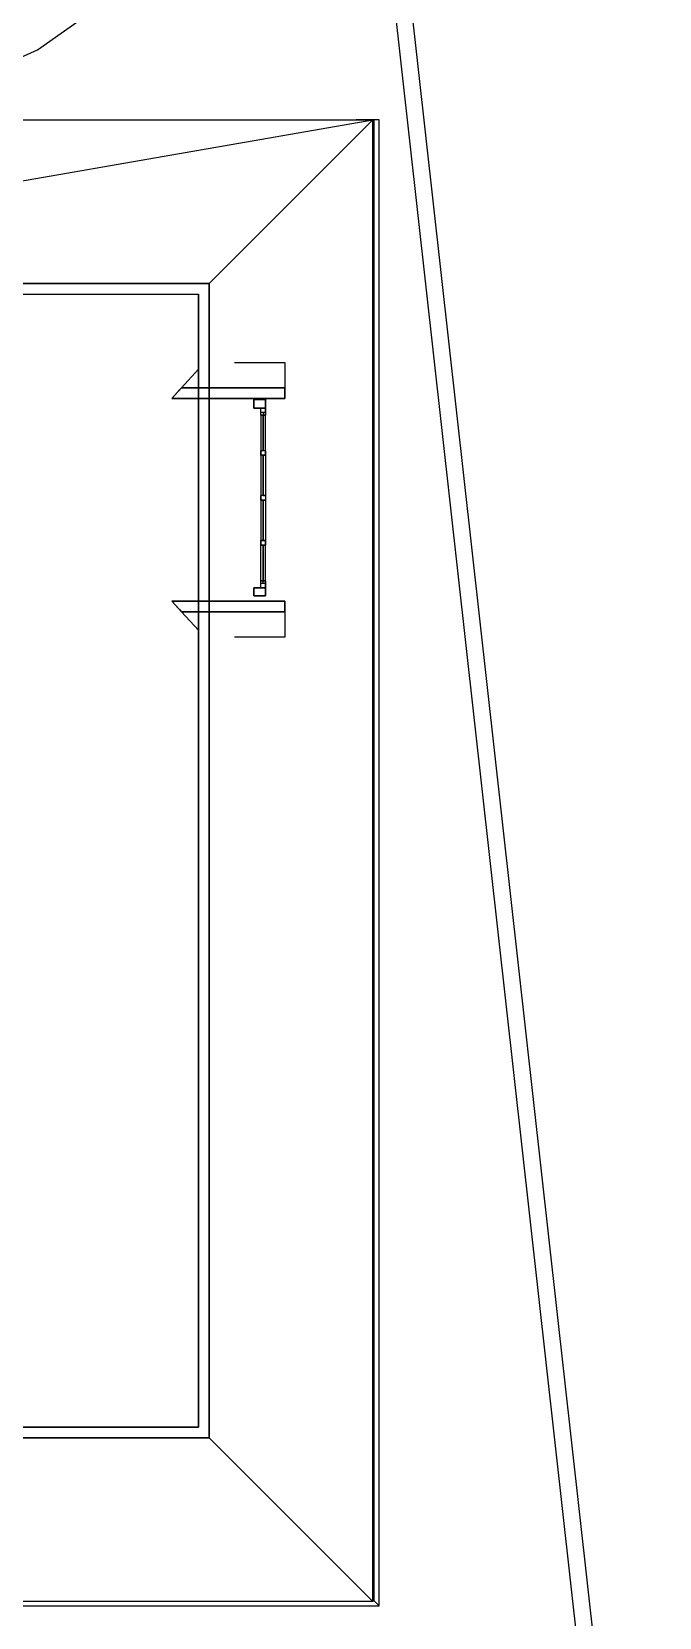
# Model space of a CAD drawing. Header units: metres. Extents: x -23 to 596, y -641 to 260.
# Drawn here: x 456.3 to 595.7, y -410.5 to -58.3 of the extents above; entities that cross this region are included whole.
import ezdxf

# ---------------------------------------------------------------- set-up
doc = ezdxf.new("R2010")
doc.units = ezdxf.units.M

msp = doc.modelspace()

# ---------------------------------------------------------------- linework, layer by layer
for p, q in [((538.28, -32.03), (595.72, -546.47)), ((591.76, -543.4), (535.03, -35.39)), ((457.52, -62.39), (485.18, -42.89)), ((426.6, -76.12), (457.52, -62.39)), ((34.42, -77.92), (532.08, -77.92)), ((323.63, -114.2), (532.08, -77.92)), ((495.73, -114.27), (532.08, -77.92)), ((528.77, -77.92), (528.33, -77.92)), ((528.33, -77.92), (528.33, -77.92)), ((531.48, -77.92), (528.77, -77.92)), ((528.77, -77.92), (528.77, -77.92)), ((532.33, -77.92), (531.48, -77.92)), ((531.48, -77.92), (531.48, -77.92)), ((532.08, -406.99), (532.08, -77.92)), ((533.47, -77.92), (532.33, -77.92)), ((532.33, -406.82), (532.33, -77.92)), ((533.47, -407.96), (533.47, -77.92)), ((323.63, -114.2), (495.73, -114.27)), ((495.73, -114.27), (495.73, -370.64)), ((309.96, -116.57), (493.34, -116.66)), ((493.34, -368.26), (493.34, -116.66)), ((489.56, -137.42), (493.34, -133.3)), ((501.36, -131.79), (512.51, -131.79)), ((512.51, -131.79), (512.51, -137.42)), ((489.56, -137.42), (487.38, -139.8)), ((512.51, -139.8), (487.38, -139.8)), ((489.56, -137.42), (512.51, -137.42)), ((505.6, -140.03), (508.2, -140.03)), ((505.6, -141.93), (505.6, -140.03)), ((508.2, -140.03), (508.2, -141.93)), ((512.51, -137.42), (512.51, -139.8)), ((508.2, -141.93), (505.6, -141.93)), ((507.21, -141.93), (508.2, -141.93)), ((507.21, -143.48), (507.21, -141.93)), ((507.21, -141.93), (507.21, -141.93)), ((508.19, -141.93), (507.21, -141.93)), ((507.21, -141.93), (507.21, -141.93)), ((507.21, -143.48), (507.21, -141.93)), ((507.21, -141.93), (507.21, -141.93)), ((508.2, -142.9), (507.21, -142.9)), ((507.21, -142.9), (507.21, -142.9)), ((507.21, -143.46), (507.21, -142.9)), ((507.21, -143.46), (508.2, -143.46)), ((507.21, -143.46), (507.21, -143.48)), ((507.21, -143.48), (508.2, -143.48)), ((507.21, -143.48), (507.21, -151.39)), ((507.21, -143.48), (507.7, -143.48)), ((507.7, -142.9), (507.7, -143.46)), ((507.7, -143.46), (507.7, -143.48)), ((507.7, -143.48), (507.7, -151.39)), ((507.7, -143.48), (507.7, -151.39)), ((507.7, -151.39), (507.7, -143.48)), ((507.7, -143.48), (507.7, -143.48)), ((507.7, -143.48), (508.19, -143.48)), ((508.19, -141.93), (508.2, -141.93)), ((508.2, -143.48), (508.19, -143.48)), ((508.2, -141.93), (508.2, -141.93)), ((508.2, -141.93), (508.2, -143.48)), ((508.2, -141.93), (508.2, -141.93)), ((508.2, -143.48), (508.2, -141.93)), ((508.2, -141.93), (508.2, -141.93)), ((508.2, -143.46), (508.2, -142.9)), ((508.2, -143.48), (508.2, -143.46)), ((508.2, -151.39), (508.2, -143.48)), ((508.2, -151.39), (507.21, -151.39)), ((508.2, -151.39), (507.21, -151.39)), ((507.21, -152.39), (507.21, -151.39)), ((507.7, -151.39), (507.21, -151.39)), ((507.21, -151.39), (507.21, -152.38)), ((508.19, -151.39), (507.7, -151.39)), ((507.7, -151.39), (507.7, -151.39)), ((508.2, -151.39), (508.19, -151.39)), ((508.2, -151.39), (508.2, -152.39)), ((508.2, -152.38), (508.2, -151.39)), ((507.21, -152.39), (507.21, -152.38)), ((507.21, -152.39), (508.2, -152.39)), ((507.7, -152.39), (507.21, -152.39)), ((507.21, -152.39), (507.21, -152.39)), ((507.21, -152.39), (507.21, -161.37)), ((507.7, -152.39), (507.21, -152.39)), ((507.7, -161.37), (507.7, -152.39)), ((507.7, -152.39), (507.7, -161.37)), ((508.2, -152.39), (507.7, -152.39)), ((507.7, -152.39), (508.2, -152.39)), ((507.7, -152.39), (507.7, -161.37)), ((507.7, -152.39), (507.7, -152.39)), ((507.7, -161.35), (507.7, -152.39)), ((508.19, -152.39), (507.7, -152.39)), ((507.7, -152.39), (507.7, -152.39)), ((508.2, -152.39), (508.19, -152.39)), ((508.2, -152.38), (508.2, -152.39)), ((508.2, -152.39), (508.2, -161.37)), ((508.2, -152.39), (508.2, -152.39)), ((507.7, -161.37), (507.21, -161.37)), ((508.2, -161.37), (507.21, -161.37)), ((507.21, -162.37), (507.21, -161.37)), ((507.7, -161.37), (507.21, -161.37)), ((507.21, -161.37), (507.21, -161.38)), ((507.21, -161.38), (507.21, -162.37)), ((507.7, -161.37), (507.7, -161.35)), ((508.2, -161.37), (507.7, -161.37)), ((507.7, -161.37), (508.2, -161.37)), ((508.19, -161.37), (507.7, -161.37)), ((507.7, -161.37), (507.7, -161.37)), ((508.2, -161.37), (508.19, -161.37)), ((508.2, -161.37), (508.2, -161.37)), ((508.2, -161.37), (508.2, -162.37)), ((508.2, -161.37), (508.2, -162.37)), ((507.21, -162.37), (508.2, -162.37)), ((508.2, -162.37), (507.21, -162.37)), ((507.21, -162.37), (507.21, -171.36)), ((507.7, -162.37), (507.21, -162.37)), ((507.7, -171.36), (507.7, -162.37)), ((507.7, -162.37), (507.7, -171.36)), ((507.7, -162.37), (507.7, -162.4)), ((508.19, -162.37), (507.7, -162.37)), ((507.7, -162.37), (507.7, -162.37)), ((507.7, -171.36), (507.7, -162.4)), ((508.2, -162.37), (508.19, -162.37)), ((508.2, -162.37), (508.2, -171.36)), ((508.2, -162.37), (508.2, -162.37)), ((508.2, -171.36), (507.21, -171.36)), ((508.2, -171.36), (507.21, -171.36)), ((507.21, -171.36), (507.21, -171.36)), ((507.21, -172.36), (507.21, -171.36)), ((507.21, -171.36), (507.7, -171.36)), ((507.21, -171.36), (507.21, -171.36)), ((507.21, -171.36), (507.21, -172.36)), ((507.21, -172.36), (508.2, -172.36)), ((507.21, -172.36), (508.2, -172.36)), ((507.21, -180.27), (507.21, -172.36)), ((507.7, -172.36), (507.21, -172.36)), ((507.7, -171.36), (508.19, -171.36)), ((507.7, -171.36), (507.7, -171.36)), ((507.7, -172.36), (507.7, -180.27)), ((507.7, -180.27), (507.7, -172.36)), ((507.7, -180.26), (507.7, -172.36)), ((508.19, -172.36), (507.7, -172.36)), ((507.7, -172.36), (507.7, -172.36)), ((508.19, -171.36), (508.2, -171.36)), ((508.2, -172.36), (508.19, -172.36)), ((508.2, -171.36), (508.2, -172.36)), ((508.2, -171.36), (508.2, -171.36)), ((508.2, -172.36), (508.2, -171.36)), ((508.2, -180.27), (508.2, -172.36)), ((505.6, -181.82), (508.2, -181.82)), ((505.6, -183.63), (505.6, -181.82)), ((507.21, -180.27), (508.2, -180.27)), ((507.21, -181.82), (507.21, -180.27)), ((507.21, -180.29), (507.21, -180.27)), ((507.21, -181.81), (507.21, -180.27)), ((507.7, -180.27), (507.21, -180.27)), ((507.21, -180.29), (508.2, -180.29)), ((507.21, -180.84), (507.21, -180.29)), ((507.21, -180.84), (508.2, -180.84)), ((507.21, -180.84), (507.21, -180.84)), ((507.21, -181.81), (507.21, -181.81)), ((507.21, -181.81), (507.21, -181.81)), ((507.21, -181.82), (507.21, -181.81)), ((507.21, -181.81), (507.21, -181.81)), ((508.2, -181.82), (507.21, -181.82)), ((507.21, -181.82), (508.19, -181.82)), ((507.7, -180.27), (507.7, -180.26)), ((507.7, -180.27), (507.7, -180.29)), ((508.19, -180.27), (507.7, -180.27)), ((507.7, -180.27), (507.7, -180.27)), ((507.7, -180.84), (507.7, -180.29)), ((508.19, -180.27), (508.2, -180.27)), ((508.2, -181.82), (508.19, -181.82)), ((508.2, -180.27), (508.2, -180.29)), ((508.2, -180.27), (508.2, -181.82)), ((508.2, -181.81), (508.2, -180.27)), ((508.2, -180.29), (508.2, -180.84)), ((508.2, -181.81), (508.2, -181.81)), ((508.2, -181.81), (508.2, -181.82)), ((508.2, -181.81), (508.2, -181.81)), ((508.2, -181.81), (508.2, -181.81)), ((508.2, -181.82), (508.2, -183.63)), ((487.38, -184.78), (512.51, -184.78)), ((487.38, -184.78), (489.56, -187.16)), ((508.2, -183.63), (505.6, -183.63)), ((512.51, -184.78), (512.51, -187.16)), ((493.34, -191.28), (489.56, -187.16)), ((512.51, -187.16), (489.56, -187.16)), ((512.51, -187.16), (512.51, -192.79)), ((512.51, -192.79), (501.36, -192.79)), ((436.01, -368.26), (493.34, -368.26)), ((495.73, -370.64), (433.63, -370.64)), ((532.08, -406.99), (495.73, -370.64)), ((532.08, -406.99), (397.28, -406.99)), ((397.56, -407.96), (533.47, -407.96)), ((532.33, -406.82), (532.08, -406.56)), ((532.08, -406.56), (532.33, -406.82)), ((532.08, -406.82), (532.33, -406.82)), ((533.47, -407.96), (532.33, -406.82)), ((532.33, -406.82), (533.47, -407.96))]:
    msp.add_line(p, q)
for points in [[(433.63, -370.64), (495.73, -370.64), (495.73, -325.17), (495.73, -173.71), (495.73, -114.27), (323.63, -114.2)], [(309.96, -116.57), (493.34, -116.66), (493.34, -179.99), (493.34, -319.8), (493.34, -368.26), (436.01, -368.26)]]:
    msp.add_lwpolyline(points)
for points in [[(487.38, -139.8), (499.4, -139.8), (512.51, -139.8), (512.51, -137.9), (512.51, -137.42), (498.01, -137.42), (489.56, -137.42), (489.12, -137.9)], [(505.6, -140.29), (505.6, -141.88), (505.6, -141.93), (505.6, -141.93), (508.2, -141.93), (508.2, -141.88), (508.2, -140.29), (508.2, -140.03), (507.92, -140.03), (505.6, -140.03)], [(505.6, -181.82), (505.6, -181.86), (505.6, -183.39), (505.6, -183.63), (507.92, -183.63), (508.2, -183.63), (508.2, -183.39), (508.2, -181.86), (508.2, -181.82), (508.19, -181.82)], [(499.4, -184.78), (487.38, -184.78), (489.12, -186.68), (489.56, -187.16), (498.01, -187.16), (512.51, -187.16), (512.51, -186.68), (512.51, -184.78)]]:
    msp.add_lwpolyline(points, close=True)

doc.saveas('drawing.dxf')
